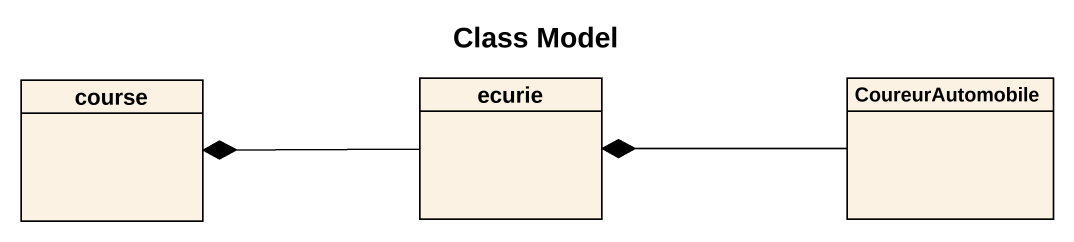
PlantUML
@startuml
title Class Model
hide circle
hide empty members
class course
class ecurie
class CoureurAutomobile
ecurie -left-* course
CoureurAutomobile -left-* ecurie
@enduml
